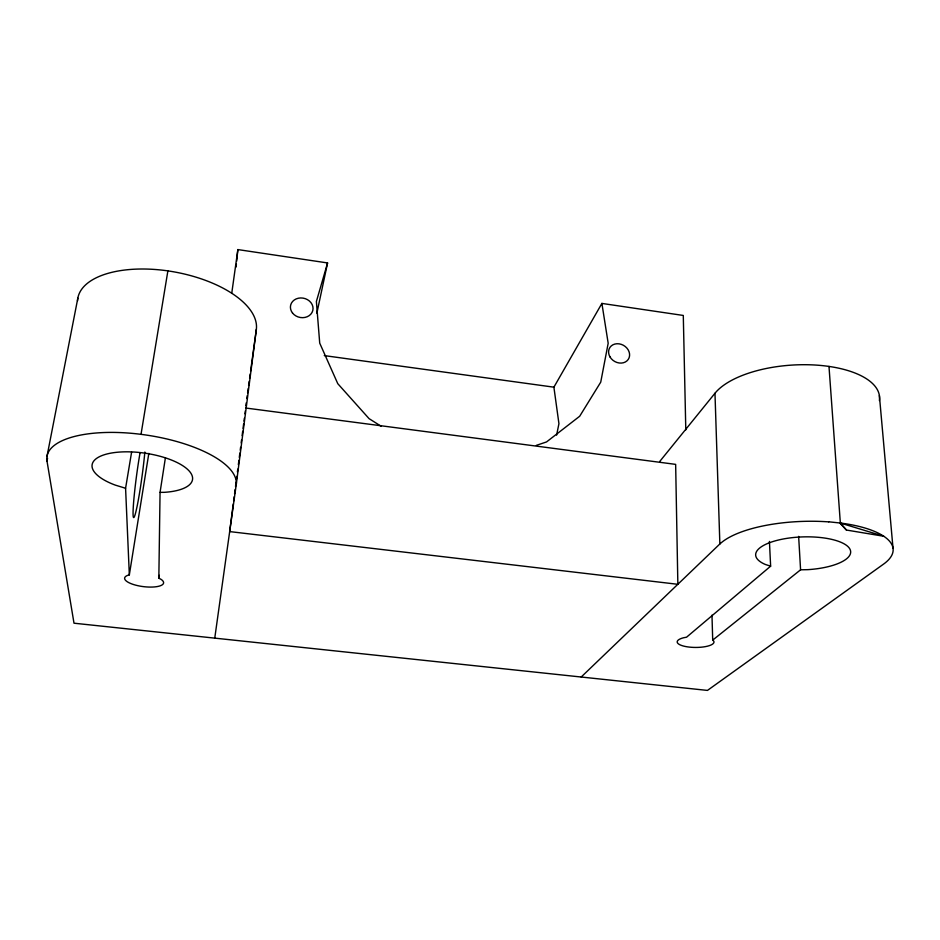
<?xml version="1.0" encoding="UTF-8"?>
<svg xmlns="http://www.w3.org/2000/svg" width="940" height="940" viewBox="0 0 940 940"><rect width="100%" height="100%" fill="white"/><g stroke="black" fill="none" stroke-linecap="round" stroke-linejoin="round"><path stroke-width="1.41" d="M148.837 453.386L129.332 574.88L127.088 575.586A19.658 6.157 7.1 0 0 144.196 586.725A19.658 6.157 7.1 0 0 161.104 579.381L158.837 578.182L160.059 492.349L165.417 457.721M236.069 267.019L236.375 264.117M236.668 261.203L237.867 249.582L327.578 262.942L316.862 313.196M233.249 503.969L229.677 531.594L677.857 584.304L675.649 464.372L245.692 408.019M233.637 501.067L234.201 496.696M234.577 493.794L235.141 489.435M235.517 486.521L236.081 482.161M236.457 479.259L236.833 476.345M237.397 471.986L237.785 469.084M238.349 464.713L238.913 460.353M239.289 457.451L239.853 453.092M240.229 450.178L240.605 447.276M241.169 442.916L241.545 440.002M242.121 435.643L242.684 431.284M243.061 428.37L243.625 424.011M244.001 421.108L244.376 418.194M244.941 413.835L245.317 410.933M214.755 638.131L236.246 484.664L256.373 329.212A91.438 43.404 10 0 0 167.884 270.885A89.723 42.629 10 0 0 77.538 300.953M245.822 405.798L246.221 402.907M246.809 398.572L247.208 395.681M247.608 392.791L248.207 388.455M248.607 385.565L249.206 381.24M249.605 378.35L250.204 374.014M250.604 371.124L256.373 329.212M231.769 293.115L237.867 249.582M158.837 578.182L159.283 575.292M828.751 521.806L840.348 523.028A89.523 31.067 -1.9 0 1 883.553 564.118L707.456 690.418L74.001 623.197L47 461.07A94.74 35.837 8.4 0 1 141.024 434.339L167.884 270.885M129.332 574.88L125.584 488.26L131.6 452.128M47.012 456.288L77.844 298.133M47 461.07L47.552 458.215M556.609 435.114L558.936 423.693L553.895 387.174L601.894 303.42L683.286 315.452L685.8 429.874M327.578 262.942L316.392 301.47L319.718 343.135L337.777 383.673L369.056 418.629L381.311 426.361M659.668 461.552L714.976 393.249A85.07 37.248 -3.5 0 1 812.395 364.885A85.07 37.248 -3.5 0 1 879.382 400.522M581.202 677.011L719.864 543.955L714.976 393.249M769.425 541.428L770.636 566.174L686.564 637.191L683.603 637.755A18.401 5.487 0.2 0 0 689.326 647.096A18.401 5.487 0.2 0 0 713.742 641.127L712.708 640.116L711.98 615.159M712.708 640.116L800.586 569.805L807.93 569.652A47.529 16.485 -1.9 0 0 845.706 559.476L846.106 559.183A47.529 16.485 -1.9 0 0 830.008 538.996A47.529 16.485 -1.9 0 0 768.697 543.038A47.529 16.485 -1.9 0 0 765.43 564.505L770.636 566.174M536.329 445.372L546.528 441.941L579.686 416.244L600.742 382.134L608.18 343.253L601.894 303.42M160.059 492.349L164.195 492.337A50.76 19.188 8.3 0 0 182.83 465.758A50.76 19.188 8.3 0 0 105.562 454.361A50.76 19.188 8.3 0 0 115.315 485.122L125.584 488.26M324.288 355.602L553.895 387.174M839.737 522.922L846.435 530.043L883.776 536.258L840.348 523.028L828.986 366.424M840.348 523.028L846.435 530.043M879.382 395.576L893 548.032M798.636 536.376L800.586 569.805M719.852 544.025A89.523 31.067 -1.9 0 1 828.739 521.876M144.854 452.034A42.77 2.761 -82.3 0 1 136.993 506.848A42.77 2.761 -82.3 0 1 133.245 507.635A42.77 2.761 -82.3 0 1 140.001 453.068M141.024 434.339A96.55 36.484 8.3 0 1 236.246 484.664M609.99 356.906A10.951 9.189 30.9 0 0 628.202 359.491A10.951 9.189 30.9 0 0 619.096 343.84A10.951 9.189 30.9 0 0 609.99 356.906M292.481 312.973A11.397 9.788 12.7 0 0 312.01 312.515A11.397 9.788 12.7 0 0 300.694 297.945A11.397 9.788 12.7 0 0 292.481 312.973"/></g></svg>
